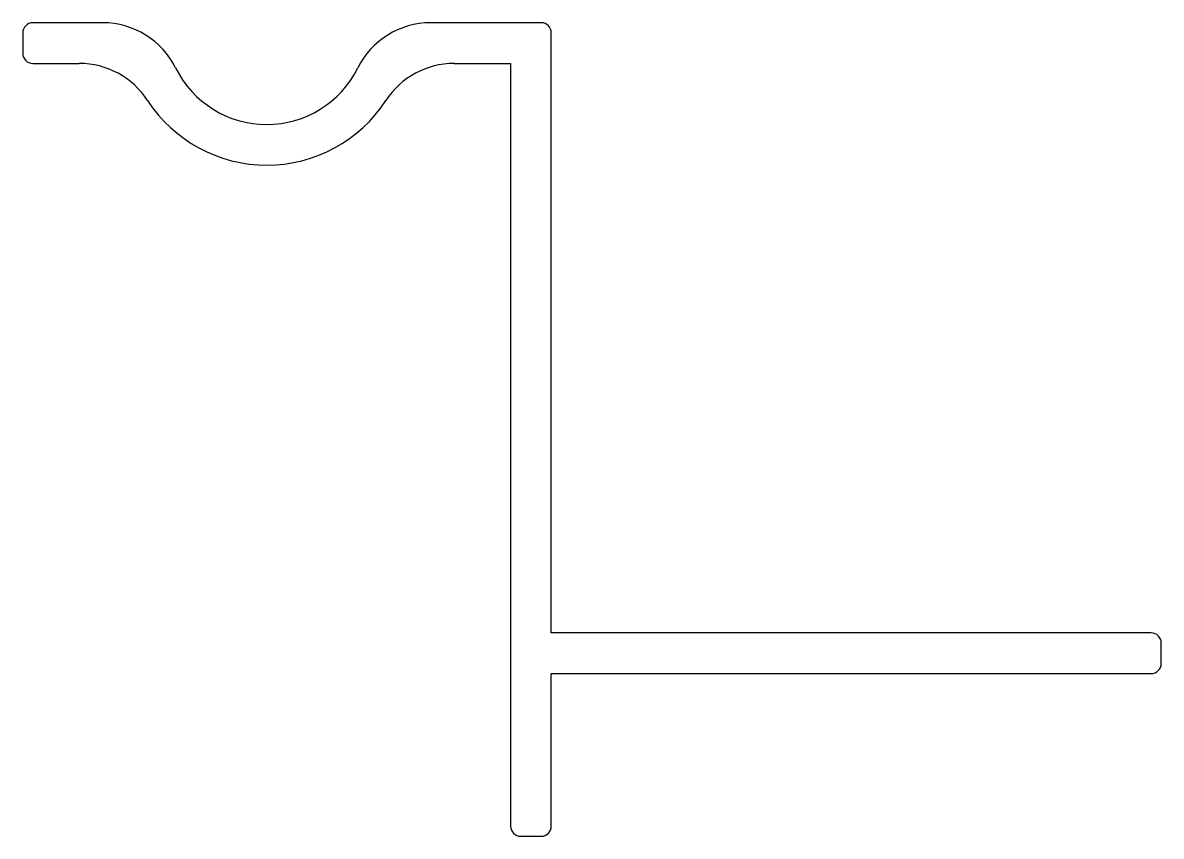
# Model space of a CAD drawing. Extents: x 892.3 to 920.3, y 544.3 to 564.3.
import ezdxf

# ---------------------------------------------------------------- set-up
doc = ezdxf.new("R2010")
doc.units = 0
doc.layers.get('0').update_dxf_attribs({"linetype": 'CONTINUOUS'})

msp = doc.modelspace()

# ---------------------------------------------------------------- linework, layer by layer
for p, q in [((894.297, 564.326), (892.578, 564.326)), ((905.078, 564.326), (902.36, 564.326)), ((892.328, 564.076), (892.328, 563.576)), ((905.328, 549.326), (905.328, 564.076)), ((892.578, 563.326), (893.719, 563.326)), ((902.938, 563.326), (904.328, 563.326)), ((904.328, 563.326), (904.328, 544.576)), ((920.078, 549.326), (905.328, 549.326)), ((920.328, 548.576), (920.328, 549.076)), ((905.328, 544.576), (905.328, 548.326)), ((905.328, 548.326), (920.078, 548.326)), ((904.578, 544.326), (905.078, 544.326))]:
    msp.add_line(p, q)
for centre, radius, start, end in [((892.578, 564.076), 0.25, 90, 180), ((894.297, 562.326), 2, 26.3878, 90), ((902.36, 562.326), 2, 90, 153.6122), ((905.078, 564.076), 0.25, 0, 90), ((892.578, 563.576), 0.25, 180, 270), ((893.719, 561.326), 2, 33.0557, 90), ((898.328, 564.326), 2.5, 206.3878, 333.6122), ((902.938, 561.326), 2, 90, 146.9443), ((898.328, 564.326), 3.5, 213.0557, 326.9443), ((920.078, 549.076), 0.25, 360, 90), ((920.078, 548.576), 0.25, 270, 0), ((904.578, 544.576), 0.25, 180, 270), ((905.078, 544.576), 0.25, 270, 0)]:
    msp.add_arc(centre, radius, start, end)

doc.saveas('drawing.dxf')
